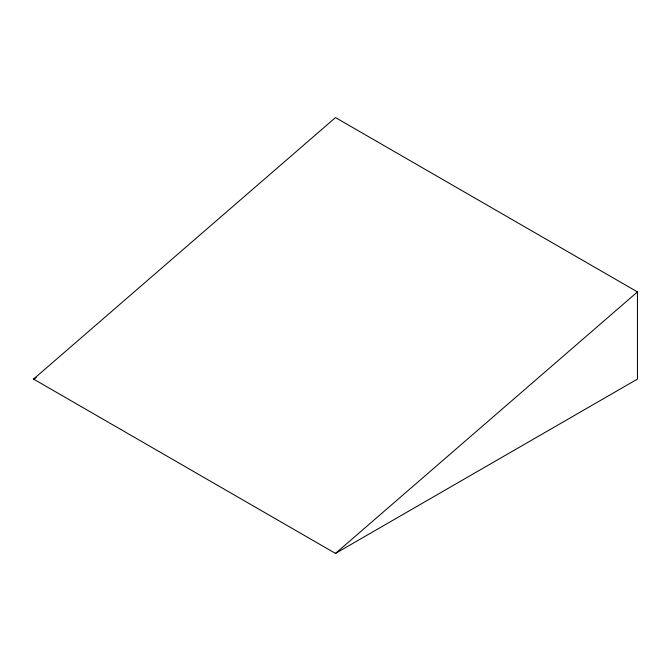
<?xml version="1.0" encoding="UTF-8"?>
<svg xmlns="http://www.w3.org/2000/svg" width="671" height="671" viewBox="0 0 671 671"><rect width="100%" height="100%" fill="white"/><g stroke="black" fill="none" stroke-linecap="round" stroke-linejoin="round"><path stroke-width="1.01" d="M33.55 379.081L335.5 117.584L637.45 291.919L637.45 379.081L335.5 553.416L33.55 379.081L36.268 377.513M335.5 553.416L637.45 291.919"/></g></svg>
